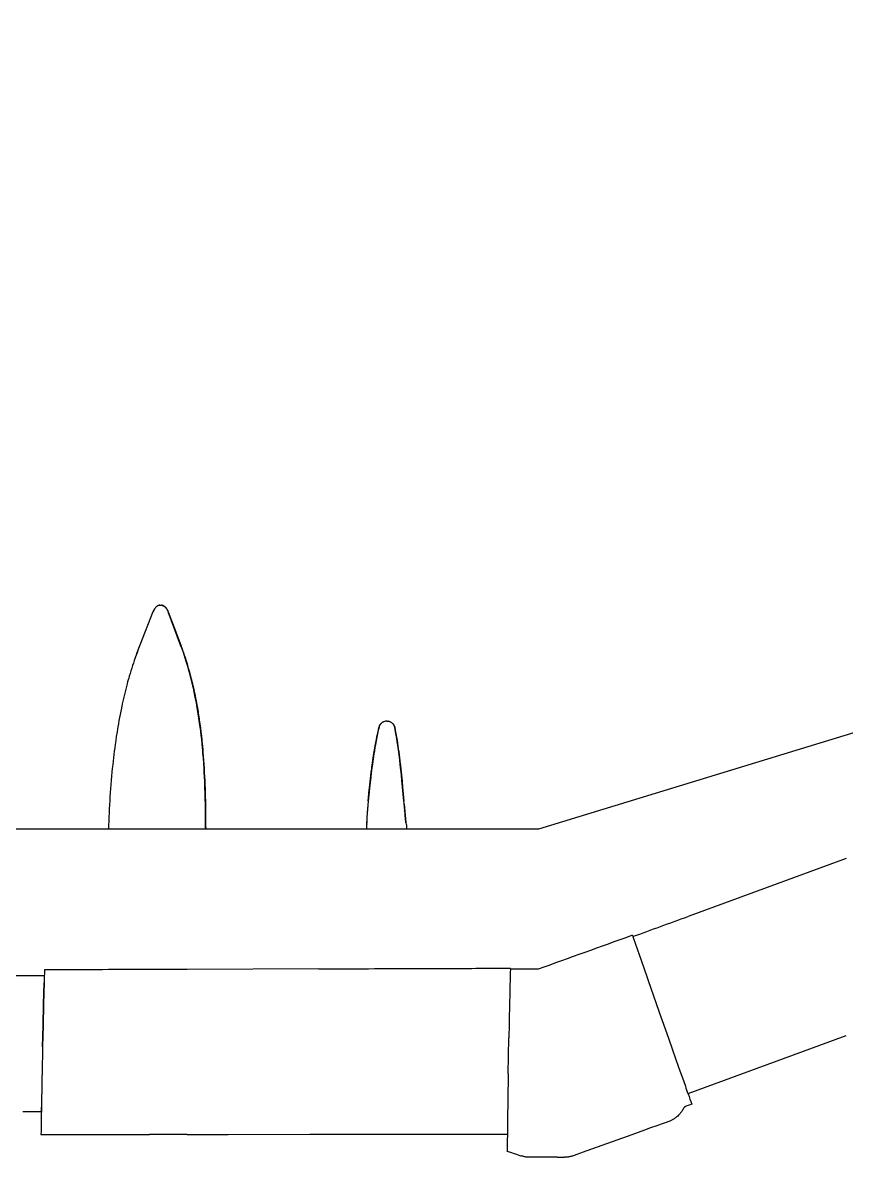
# Model space of a CAD drawing. Extents: x -62750 to 17911, y -49048 to 6133.
# Drawn here: x 4178 to 7282, y -31463 to -27186 of the extents above; entities that cross this region are included whole.
import ezdxf

# ---------------------------------------------------------------- set-up
doc = ezdxf.new("R2010")
doc.units = 0
doc.layers.get('0').update_dxf_attribs({"linetype": 'CONTINUOUS'})

msp = doc.modelspace()

# ---------------------------------------------------------------- linework, layer by layer
at = {"color": 7}
for p, q in [((4669.3, -29407.6), (4619.8, -29532.6)), ((4726.7, -29407.6), (4773.5, -29532.5)), ((4773.5, -29532.5), (4726.7, -29407.6)), ((7281.8, -30337.5), (6685.7, -30555.4)), ((4259.7, -30779.2), (3804.1, -30779.2)), ((4300.9, -30756.6), (4260.3, -30756.8)), ((4797.7, -30754.9), (4657.3, -30755.4)), ((5294.5, -30753.1), (4797.7, -30754.9)), ((6022.5, -30753.1), (6121.8, -30753.1)), ((4178.4, -31290.7), (4248.6, -31290.7)), ((4247.1, -31377.4), (4300.9, -31377.4)), ((4300.9, -31377.4), (4656.6, -31377)), ((5260.6, -31376.5), (5294.6, -31376.5)), ((6474.1, -31378.2), (6286.7, -31445.6))]:
    msp.add_line(p, q, dxfattribs=at)
at = {"color": 7, "ltscale": 0.002674}
msp.add_line((4694.7, -29382.5), (4694.6, -29382.5), dxfattribs=at)
at = {"color": 7, "ltscale": 0.004749}
msp.add_line((4694.9, -29382.5), (4694.7, -29382.5), dxfattribs=at)
at = {"color": 7, "ltscale": 0.004175}
msp.add_line((4694.9, -29382.5), (4694.7, -29382.5), dxfattribs=at)
at = {"color": 7, "ltscale": 0.000292969}
msp.add_line((4694.8, -29382.5), (4694.8, -29382.5), dxfattribs=at)
at = {"color": 7, "ltscale": 0.001147}
for p, q in [((4694.9, -29382.5), (4695, -29382.5)), ((4695, -29382.5), (4694.9, -29382.5))]:
    msp.add_line(p, q, dxfattribs=at)
at = {"color": 7, "ltscale": 0.000732422}
msp.add_line((4694.9, -29382.5), (4694.9, -29382.5), dxfattribs=at)
at = {"color": 7, "ltscale": 0.173242}
msp.add_line((4694.9, -29382.5), (4701.9, -29382.5), dxfattribs=at)
at = {"color": 7, "ltscale": 0.003626}
msp.add_line((4694.9, -29382.5), (4695, -29382.5), dxfattribs=at)
at = {"color": 7, "ltscale": 0.002308}
msp.add_line((4695.1, -29382.5), (4695, -29382.5), dxfattribs=at)
at = {"color": 7, "ltscale": 0.005054}
msp.add_line((4701.8, -29382.5), (4702, -29382.5), dxfattribs=at)
at = {"color": 7, "ltscale": 0.00065918}
msp.add_line((4702, -29382.5), (4702, -29382.5), dxfattribs=at)
at = {"color": 7, "ltscale": 0.006055}
for p, q in [((4727, -29407.6), (4726.7, -29407.6)), ((4726.7, -29407.6), (4727, -29407.6))]:
    msp.add_line(p, q, dxfattribs=at)
at = {"color": 7, "ltscale": 0.003564}
for p, q in [((4773.5, -29532.5), (4773.7, -29532.5)), ((4773.7, -29532.5), (4773.5, -29532.5))]:
    msp.add_line(p, q, dxfattribs=at)
at = {"color": 7, "ltscale": 0.003577}
msp.add_line((4773.5, -29532.5), (4773.7, -29532.5), dxfattribs=at)
at = {"color": 7, "ltscale": 0.000893118}
msp.add_line((5550.3, -29821.2), (5550.3, -29821.2), dxfattribs=at)
at = {"color": 7, "ltscale": 0.012582}
msp.add_line((5559.1, -29885.7), (5559.2, -29886.2), dxfattribs=at)
at = {"color": 7, "ltscale": 0.000293223}
msp.add_line((5614.5, -30156.7), (5614.5, -30156.7), dxfattribs=at)
at = {"color": 7, "ltscale": 0.029568}
msp.add_line((5473.5, -30222.1), (5473.4, -30223.3), dxfattribs=at)
at = {"color": 7, "ltscale": 0.002787}
msp.add_line((5474.2, -30211), (5474.2, -30210.9), dxfattribs=at)
at = {"color": 7, "ltscale": 0.002786}
msp.add_line((5474.2, -30211), (5474.2, -30210.9), dxfattribs=at)
at = {"color": 7, "ltscale": 0.061301}
msp.add_line((5622.9, -30204.4), (5623.3, -30206.8), dxfattribs=at)
at = {"color": 7, "ltscale": 0.000148505}
msp.add_line((5623.3, -30206.8), (5623.3, -30206.8), dxfattribs=at)
at = {"color": 7, "ltscale": 0.065909}
msp.add_line((6473.5, -30626.3), (6475.9, -30625.4), dxfattribs=at)
at = {"color": 7, "ltscale": 0.15393}
msp.add_line((6475.9, -30625.4), (6477.9, -30631.2), dxfattribs=at)
at = {"color": 7, "ltscale": 0.161182}
msp.add_line((6016.1, -30753.1), (6022.5, -30753.1), dxfattribs=at)
at = {"color": 7, "ltscale": 0.012567}
msp.add_line((6685.2, -31223), (6685.7, -31222.8), dxfattribs=at)
at = {"color": 7, "ltscale": 0.035281}
msp.add_line((6685.2, -31223), (6685.7, -31224.3), dxfattribs=at)
at = {"color": 7, "ltscale": 0.367149}
msp.add_line((6699.5, -31263.2), (6685.7, -31268.2), dxfattribs=at)
at = {"color": 7, "ltscale": 0.40114}
msp.add_line((4248.6, -31290.7), (4248.9, -31274.7), dxfattribs=at)
at = {"color": 7, "ltscale": 0.042178}
msp.add_line((6668.5, -31278.6), (6667.7, -31280), dxfattribs=at)
at = {"color": 7, "ltscale": 0.207845}
msp.add_line((6685.7, -31268.2), (6677.8, -31271), dxfattribs=at)
at = {"color": 7, "ltscale": 0.246341}
msp.add_line((6612.7, -31328.2), (6603.5, -31331.7), dxfattribs=at)
at = {"color": 7, "ltscale": 0.36204}
msp.add_line((6017.6, -31445.5), (6003.8, -31441.2), dxfattribs=at)
at = {"color": 7, "ltscale": 0.353998}
msp.add_line((6031.2, -31449.7), (6017.6, -31445.5), dxfattribs=at)
at = {"color": 7, "ltscale": 0.354022}
msp.add_line((6044.7, -31454), (6031.2, -31449.7), dxfattribs=at)
at = {"color": 7, "ltscale": 0.2938}
msp.add_line((6121.8, -31463.2), (6110, -31463.2), dxfattribs=at)
at = {"color": 7, "ltscale": 0.040201}
msp.add_line((6221.9, -31463.2), (6220.3, -31463.3), dxfattribs=at)
at = {"color": 7}
for points in [[(16056, -27186.4), (15268.8, -27427.4), (14480.1, -27668.9), (13689.2, -27911), (11969.3, -28437.1), (11040.5, -28721.3), (10103.6, -29008.2), (9166.3, -29295.3), (8295.4, -29561.9), (7424.2, -29828.5), (6121.8, -30226.6)], [(4694.6, -29382.5), (4693.6, -29382.6), (4692.5, -29382.7), (4691.3, -29382.9), (4690.2, -29383.2), (4689.1, -29383.6), (4688, -29384.1), (4687, -29384.6), (4686, -29385.1), (4685, -29385.7), (4684.1, -29386.4), (4683.2, -29387.1), (4682.3, -29387.9), (4681.4, -29388.7), (4680.6, -29389.5), (4679, -29391.2), (4677.5, -29393.1), (4676.1, -29395), (4674.8, -29396.9), (4673.5, -29398.9), (4672.4, -29401), (4671.3, -29403.2), (4670.3, -29405.4), (4669.3, -29407.6)], [(4669.4, -29407.6), (4670.4, -29405.3), (4671.4, -29403.1), (4672.5, -29400.9), (4673.7, -29398.8), (4675, -29396.7), (4676.4, -29394.7), (4677.4, -29393.2), (4678.6, -29391.8)], [(4678.6, -29391.8), (4677.3, -29393.3), (4676.1, -29395), (4675, -29396.7), (4674.2, -29397.9), (4673.4, -29399.3), (4672.1, -29401.7), (4670.9, -29404.2), (4670.2, -29405.9), (4669.4, -29407.6)], [(4726.7, -29407.6), (4725.9, -29405.5), (4725, -29403.4), (4724, -29401.4), (4722.7, -29398.9), (4721.3, -29396.5), (4720.5, -29395.3), (4719.7, -29394.1), (4718.4, -29392.4), (4717, -29390.7), (4715.6, -29389.1), (4714, -29387.7), (4712.8, -29386.6), (4711.4, -29385.7), (4710.1, -29384.8), (4708.6, -29384), (4707.3, -29383.5), (4706, -29383.1), (4704.7, -29382.8), (4703.4, -29382.6), (4701.9, -29382.5)], [(4702.4, -29382.5), (4703.9, -29382.7), (4705.5, -29382.9), (4706.9, -29383.4), (4708.2, -29383.9), (4709.4, -29384.4), (4710.5, -29385.1), (4711.8, -29385.9), (4713, -29386.8), (4714.1, -29387.8), (4715.6, -29389.2), (4717.1, -29390.8), (4718.4, -29392.4), (4719.6, -29394), (4720.5, -29395.4), (4721.4, -29396.7), (4722.3, -29398.2), (4723.2, -29399.8), (4724, -29401.4), (4724.8, -29403.1), (4725.6, -29404.8), (4726.7, -29407.6)], [(4702.7, -29382.6), (4703.6, -29382.6), (4704.8, -29382.8), (4705.9, -29383.1), (4706.8, -29383.3), (4707.8, -29383.7), (4708.7, -29384.1), (4709.6, -29384.5), (4710.5, -29385), (4711.4, -29385.6), (4712.2, -29386.2), (4713, -29386.8), (4713.8, -29387.4), (4715.4, -29388.8), (4716.8, -29390.3), (4718.2, -29391.9), (4719.5, -29393.6), (4720.7, -29395.3), (4721.8, -29397), (4722.9, -29398.8), (4723.9, -29400.7), (4724.8, -29402.6), (4725.7, -29404.6), (4726.6, -29406.6), (4727, -29407.6)], [(4727, -29407.6), (4736.5, -29433.1), (4755.1, -29482.8), (4773.7, -29532.5)], [(4619.9, -29532.6), (4616.1, -29542.1), (4612.4, -29551.8), (4608.9, -29561.4), (4605.3, -29571.1), (4601.9, -29580.8), (4598.6, -29590.5), (4595.3, -29600.2), (4592.1, -29610), (4589, -29619.8), (4585.9, -29629.6), (4582.9, -29639.4), (4580, -29649.3), (4577.9, -29656.6), (4575.8, -29664), (4573.7, -29671.5), (4571.7, -29679), (4567.8, -29693.9), (4564, -29708.8), (4560.4, -29723.7), (4556.9, -29738.7), (4553.5, -29754.2), (4550.2, -29769.7), (4547.7, -29781.6), (4545.3, -29793.6), (4543, -29805.5), (4540.9, -29817.3), (4538.8, -29829), (4536.8, -29840.8), (4535.2, -29849.9), (4533.8, -29859.1), (4530.9, -29877.3), (4528.8, -29892), (4526.7, -29906.7), (4525, -29919.4), (4523.3, -29932.1), (4521.7, -29944.8), (4520.2, -29957.6), (4518.8, -29970.3), (4517.4, -29983.1), (4515.9, -29997.4), (4514.5, -30011.6), (4513, -30027.1), (4511.6, -30042.6), (4510.4, -30057.9), (4509.2, -30073.2), (4508.1, -30088.5), (4507, -30103.9), (4506.1, -30119.2), (4505.2, -30134.5), (4504.4, -30149.8), (4503.6, -30165.2), (4502.9, -30180.5), (4502.3, -30195.8), (4501.7, -30211.2), (4501.2, -30226.5)], [(4619.8, -29532.6), (4619.8, -29532.6), (4619.8, -29532.6), (4619.8, -29532.6), (4619.9, -29532.6)], [(4773.5, -29532.5), (4777.8, -29544.2), (4782, -29556), (4786.1, -29567.8), (4790, -29579.7), (4793.9, -29591.6), (4797.5, -29603.6), (4801.1, -29615.6), (4804.6, -29627.7), (4807.9, -29639.8), (4811.2, -29652), (4814.3, -29664.2), (4817.3, -29676.5), (4820.2, -29688.8), (4822.5, -29699), (4824.7, -29709.3), (4826.9, -29719.6), (4828.5, -29727.2), (4830, -29734.9), (4831.5, -29742.7), (4833, -29750.5), (4835.7, -29765.5), (4838.2, -29780.5), (4840.7, -29795.6), (4843, -29810.7), (4845.1, -29825.8), (4847.2, -29840.9), (4848.7, -29853), (4850.2, -29865.1), (4851.6, -29877.2), (4852.5, -29886.3), (4853.5, -29895.4), (4855.3, -29913.7), (4856.5, -29926.9), (4857.6, -29940.3), (4858.7, -29953.6), (4859.4, -29963.6), (4860.1, -29973.6), (4861.4, -29993.5), (4862.6, -30013.6), (4863.6, -30033.6), (4864.1, -30044.9), (4864.6, -30056.2), (4865.4, -30078.9), (4866.1, -30101.5), (4866.6, -30124.2), (4867, -30146.9), (4867.4, -30173.5), (4867.6, -30200.1), (4867.7, -30226.6)], [(4867.7, -30226.6), (4867.6, -30198.7), (4867.4, -30170.7), (4867.2, -30156.3), (4867, -30141.9), (4866.7, -30128.3), (4866.4, -30114.7), (4865.8, -30091.5), (4865, -30068.2), (4864.6, -30056.6), (4864.1, -30045), (4863.4, -30029.5), (4862.6, -30014), (4861.7, -29998.6), (4860.5, -29978.9), (4859.1, -29959.2), (4858.4, -29949.3), (4857.6, -29939.4), (4856.7, -29929.7), (4855.9, -29920), (4854.4, -29904.3), (4852.8, -29888.6), (4851.1, -29872.9), (4849.2, -29857.3), (4847.3, -29841.6), (4845, -29825), (4842.6, -29808.4), (4841.4, -29800.1), (4840.1, -29791.9), (4838.7, -29783.6), (4837.4, -29775.3), (4835.1, -29762.1), (4832.7, -29748.9), (4830.1, -29735.7), (4827.5, -29722.6), (4824.8, -29709.4), (4821.6, -29694.9), (4819.9, -29687.6), (4818.2, -29680.4), (4815.9, -29670.7), (4813.5, -29661.1), (4811, -29651.4), (4807.9, -29639.9), (4804.8, -29628.4), (4801.5, -29616.9), (4798.1, -29605.5), (4794.6, -29594.1), (4790.7, -29581.7), (4786.6, -29569.3), (4782.4, -29557), (4778, -29544.7), (4773.5, -29532.5)], [(4773.7, -29532.5), (4777.2, -29542.1), (4780.6, -29551.6), (4784, -29561.2), (4787.3, -29570.9), (4790.5, -29580.6), (4793.6, -29590.3), (4796.6, -29600), (4799.6, -29609.8), (4802.4, -29619.6), (4805.2, -29629.5), (4807.9, -29639.3), (4810.6, -29649.2), (4813.1, -29659.1), (4815.6, -29669), (4818, -29679), (4820.4, -29688.9), (4822.6, -29698.9), (4824.8, -29708.9), (4826.4, -29716.4), (4827.9, -29723.9), (4830.9, -29738.9), (4833.8, -29754), (4836.4, -29769.1), (4839, -29784.2), (4841.4, -29799.3), (4843.7, -29814.4), (4845.8, -29829.5), (4847.8, -29844.7), (4849.7, -29859.9), (4851.5, -29875.1), (4853.1, -29890.3), (4854.7, -29905.5), (4856.1, -29920.7), (4857.4, -29935.9), (4858.7, -29951.2), (4859.8, -29966.4), (4860.9, -29981.7), (4861.8, -29997), (4862.7, -30012.3), (4863.5, -30027.6), (4864.2, -30042.9), (4864.8, -30058.2), (4865.4, -30073.5), (4865.9, -30088.8), (4866.3, -30104.2), (4866.7, -30119.5), (4867, -30134.8), (4867.2, -30150.2), (4867.5, -30165.5), (4867.6, -30180.8), (4867.7, -30196.1), (4867.8, -30211.3), (4867.9, -30226.6)], [(5479.9, -30121), (5482.4, -30096), (5483.7, -30083.3), (5485.1, -30070.6), (5486.4, -30058.8), (5487.7, -30047.1), (5489.9, -30029.1), (5492.1, -30011.4), (5494.4, -29993.9), (5496.7, -29976.7), (5499.3, -29959), (5502, -29941.7), (5503.3, -29933.1), (5504.7, -29924.7), (5506.9, -29912.2), (5509.1, -29899.9), (5511.3, -29887.9), (5513.7, -29876.1), (5516.1, -29864), (5518.7, -29852.3), (5521.3, -29840.9)], [(5521.3, -29840.9), (5519.8, -29847.2), (5518.4, -29853.6), (5515.6, -29866.6), (5512.9, -29879.9), (5510.3, -29893.4), (5507.8, -29907.2), (5505.7, -29918.9), (5503.7, -29930.8), (5501.8, -29942.8), (5500.4, -29951.9), (5499, -29961.2), (5496.3, -29979.9), (5494, -29996.7), (5491.8, -30013.8), (5489.6, -30031.2), (5487.5, -30048.8), (5486.2, -30060.6), (5484.9, -30072.5), (5482.3, -30096.6), (5479.9, -30121)], [(5479.9, -30121), (5481.3, -30106.5), (5482.8, -30092.1), (5484.2, -30078.1), (5485.8, -30064.3), (5487.3, -30050.7), (5488.9, -30037.4), (5490.4, -30024.4), (5492, -30011.6), (5493.7, -29999.1), (5495.3, -29986.9), (5497, -29974.9), (5498.7, -29963.1), (5500.4, -29951.6), (5502.2, -29940.4), (5503.9, -29929.4), (5505.8, -29918.7), (5507.6, -29908.2), (5509.4, -29897.9), (5511.3, -29887.9), (5513.3, -29878), (5515.2, -29868.4), (5517.2, -29859.1), (5519.2, -29849.9), (5521.3, -29840.9)], [(5551, -29819.5), (5548.7, -29819.5), (5546.9, -29819.6), (5545.1, -29819.9), (5543.2, -29820.2), (5541.5, -29820.6), (5539.7, -29821.2), (5537.9, -29821.8), (5536.2, -29822.6), (5534.5, -29823.4), (5532.8, -29824.4), (5531.2, -29825.6), (5529.6, -29826.8), (5528.6, -29827.8), (5527.3, -29829.1), (5526.4, -29830.2), (5525.6, -29831.3), (5524.8, -29832.5), (5524, -29833.8), (5523.3, -29835.2), (5522.6, -29836.8), (5522.2, -29837.8), (5521.9, -29838.8), (5521.6, -29839.8), (5521.3, -29840.9)], [(5522.4, -29837.4), (5523, -29835.7), (5523.8, -29834.2), (5524.8, -29832.5), (5525.9, -29830.9), (5527.1, -29829.4), (5528.5, -29827.9)], [(5551, -29819.5), (5553, -29819.6), (5554.7, -29819.7)], [(5580, -29841.9), (5579.7, -29840.5), (5579.3, -29839.1), (5578.9, -29837.8), (5578.1, -29835.9), (5577.3, -29834.3), (5576.4, -29832.7), (5575.4, -29831.3), (5574.3, -29829.9), (5573.2, -29828.7), (5572, -29827.5), (5570.7, -29826.3), (5569.1, -29825.2), (5567.3, -29824), (5565.4, -29823), (5563.4, -29822.1), (5561.4, -29821.3), (5559.3, -29820.7), (5557.3, -29820.2), (5555.6, -29819.9), (5554.7, -29819.7)], [(5572.3, -29827.8), (5573.7, -29829.2), (5574.4, -29830), (5575, -29830.8), (5575.6, -29831.6), (5576.2, -29832.5), (5577.1, -29833.9), (5577.8, -29835.3), (5578.5, -29836.9), (5579.1, -29838.5), (5579.6, -29840.1), (5580, -29841.9)], [(5614.1, -30120.6), (5612, -30094.3), (5609.8, -30068.5), (5608.6, -30055.7), (5607.4, -30043), (5605.5, -30022.9), (5603.4, -30003.2), (5601.3, -29983.8), (5599.1, -29964.7), (5596.7, -29946), (5595.5, -29936.7), (5594.2, -29927.4), (5593, -29918.6), (5591.8, -29910), (5589.8, -29896.9), (5587.7, -29884.2), (5585.6, -29871.8), (5583.5, -29859.6), (5581.8, -29850.7), (5580, -29841.9)], [(5580, -29841.9), (5581.2, -29848), (5582.4, -29854.2), (5584.7, -29866.7), (5586.9, -29879.3), (5589, -29892.2), (5591.1, -29905.3), (5592.3, -29913.6), (5593.5, -29921.9), (5595.8, -29938.7), (5598, -29955.8), (5599.7, -29970.4), (5601.5, -29985.3), (5603.1, -30000.2), (5604.3, -30011.5), (5605.5, -30022.9), (5607.7, -30045.9), (5609.9, -30069.1), (5611.9, -30092.6), (5613, -30106.6), (5614.1, -30120.6)], [(5580, -29841.9), (5581.9, -29851.4), (5583.7, -29861.1), (5585.5, -29871), (5587.2, -29881.1), (5588.9, -29891.4), (5590.5, -29901.9), (5592.1, -29912.6), (5593.7, -29923.4), (5595.2, -29934.5), (5596.7, -29945.7), (5598.1, -29957.1), (5599.5, -29968.7), (5600.9, -29980.5), (5602.3, -29992.4), (5603.6, -30004.5), (5604.9, -30016.8), (5606.1, -30029.2), (5607.3, -30041.8), (5608.5, -30054.5), (5609.7, -30067.4), (5610.9, -30080.5), (5613.1, -30107), (5614.1, -30120.6)], [(5479.9, -30121), (5478.6, -30136.4), (5477.5, -30151.7), (5476.4, -30167), (5475.5, -30182.3), (5474.9, -30192.6), (5474.4, -30202.8), (5473.4, -30223.3)], [(5479.9, -30121), (5478.6, -30136.3), (5477.5, -30151.7), (5476.4, -30167), (5475.5, -30182.3), (5474.9, -30192.6), (5474.4, -30202.8), (5473.4, -30223.4)], [(5479.9, -30121), (5478.7, -30135.3), (5477.6, -30149.7), (5476.6, -30164), (5475.4, -30183.1), (5474.5, -30201.2), (5474.3, -30205)], [(5622.9, -30204.3), (5622.7, -30202.8), (5622.6, -30202.2), (5622.6, -30202.2), (5622.6, -30202.2), (5622.6, -30202.2), (5622.7, -30202.4), (5622.7, -30202.4), (5622.7, -30202.4), (5622.6, -30202.2), (5622.5, -30200.7), (5622.2, -30198.1), (5621.3, -30189.1), (5617.8, -30154.9), (5615.2, -30130.3), (5614.1, -30120.6)], [(5615.4, -30132.6), (5616.9, -30146.3), (5619.7, -30173.6), (5622.4, -30201)], [(5615.4, -30132.6), (5617, -30147.1), (5618.4, -30161.2), (5621.2, -30188.4), (5622.5, -30201.4)], [(6121.8, -30226.6), (5086.1, -30226.6), (3503.4, -30226.5), (2431.4, -30226.6), (1763.7, -30226.8)], [(5623.3, -30206.8), (5624.1, -30212.8), (5625, -30219.6), (5625.8, -30226.6)], [(4253.4, -31047.4), (4255.2, -30966.7), (4257, -30886.1), (4259, -30805.7)], [(4259, -30805.7), (4257, -30886.1), (4255.2, -30966.7), (4253.4, -31047.4)], [(6588.3, -30948.2), (6611.4, -31014), (6626.8, -31057.8), (6649.9, -31123.2), (6665.5, -31167.2)], [(6685.7, -31222.8), (7083.1, -31077.1), (7281.9, -31004.3)], [(6007.9, -31148.9), (6009, -31080.8), (6010.2, -31012.7)], [(6662.9, -31288.4), (6661.8, -31290.1), (6660.6, -31291.8), (6658.8, -31294.2), (6657.4, -31296), (6655.5, -31298.3), (6654.1, -31300), (6652, -31302.2), (6649.4, -31305), (6646.7, -31307.6), (6643.8, -31310.1), (6641, -31312.5), (6638.5, -31314.4), (6636, -31316.2), (6633.4, -31317.9), (6630.6, -31319.7), (6627.7, -31321.4), (6625.9, -31322.4), (6624.1, -31323.3), (6621.3, -31324.7), (6619.1, -31325.7), (6616.7, -31326.7), (6612.7, -31328.2)], [(6665.3, -31284.5), (6663.7, -31287.1), (6662.9, -31288.4)], [(6667.7, -31280), (6666.1, -31283), (6665.3, -31284.5)], [(6669.4, -31277.1), (6669.1, -31277.6), (6668.5, -31278.6)], [(6677.8, -31271), (6676.6, -31271.5), (6675.4, -31272), (6674.5, -31272.5), (6673.8, -31272.9), (6673.2, -31273.3), (6672.3, -31273.9), (6671.5, -31274.7), (6670.7, -31275.4), (6669.9, -31276.5), (6669.4, -31277.1)], [(6567.9, -31344.4), (6544.4, -31352.8), (6521, -31361.3)], [(6588.3, -31337.1), (6574.7, -31341.9), (6567.9, -31344.4)], [(6603.5, -31331.7), (6595.9, -31334.4), (6588.3, -31337.1)], [(4797.7, -31376.9), (4952.5, -31376.7), (5260.6, -31376.5)], [(5294.6, -31376.5), (5543.3, -31376.3), (5667.2, -31376.3)], [(5667.2, -31376.3), (5780.1, -31376.3), (6004.6, -31376.3)], [(6521, -31361.3), (6497.6, -31369.7), (6474.1, -31378.2)], [(6062.9, -31459.6), (6061.3, -31459.2), (6058.2, -31458.2)], [(6088.5, -31463.3), (6085.2, -31463.2), (6082.9, -31463), (6080, -31462.8), (6077.7, -31462.6), (6075.5, -31462.3), (6072.6, -31461.8), (6069.7, -31461.3), (6067.2, -31460.7), (6065, -31460.2), (6062.9, -31459.6)], [(6099.3, -31463.3), (6092.1, -31463.3), (6088.5, -31463.3)], [(6110, -31463.2), (6104.6, -31463.3), (6099.3, -31463.3)], [(6192.1, -31463.3), (6167.3, -31463.2), (6142.5, -31463.2)], [(6226.2, -31463.1), (6224.8, -31463.2), (6221.9, -31463.2)], [(6256, -31456.7), (6252.3, -31458), (6249.8, -31458.8), (6247.2, -31459.6), (6245.3, -31460.1), (6242.3, -31460.8), (6239.3, -31461.4), (6235.8, -31462.1), (6233.7, -31462.4), (6229.9, -31462.8), (6226.2, -31463.1)], [(6286.7, -31445.6), (6280.6, -31447.8), (6266.6, -31452.9), (6256, -31456.7)]]:
    msp.add_lwpolyline(points, dxfattribs=at)
for centre, radius, start, end in [((4694.8, -29398.5), 16, 89.8118, 96.3003), ((5783.3, -29993), 1251.1, 158.405, 160.8588), ((5937, -30247), 464.2, 174.9099, 177.4794), ((-634325.4, 1724515.8), 1868467.2, 290.0571144, 290.0638967), ((-1526931.8, 4222821), 4521409.9, 289.8199429, 289.824683), ((62500.8, -11295.2), 59265.8, 199.04192, 199.129374), ((1587.4, 1088984.5), 1119743.7, 270.2087554, 270.2206672), ((1007.1, 1239827.9), 1270588.2, 270.2206399, 270.2258787), ((71826.5, -8056.7), 69137.8, 199.132366, 199.234218), ((60593.1, -32231.7), 56352.1, 178.50023, 178.54994), ((59702.2, -32208.9), 55461, 178.52285, 178.55017), ((19604, -4207132.5), 4176403.9, 90.2050516, 90.209942), ((-3074.3, 2391756.8), 2422524.2, 270.1979364, 270.2067473), ((42590, -31701.3), 36586.2, 178.51478, 178.7026), ((77505.4, -6082.2), 75150.3, 199.229204, 199.322395), ((43212.3, -31721.4), 37208.8, 178.69346, 178.90868), ((75331.4, -32565.2), 71094.3, 178.776691, 178.959863), ((75331.4, -32565.2), 71094.3, 178.776691, 178.959863), ((72956, -32220.4), 66956.7, 179.083066, 179.277644), ((114778.2, 7089.7), 114682, 199.486907, 199.516441), ((111654.3, 5977.2), 111365.9, 199.514624, 199.53588), ((81269.8, -32673.3), 77033.6, 178.959631, 179.036074), ((5515.3, -888262.1), 856885.6, 90.0479846, 90.0574171), ((79165.7, -32303.4), 73166.9, 179.27397, 179.300785), ((79501.8, -32307.8), 73503.1, 179.30058, 179.324486), ((6959.3, -28540.3), 3053.9, 252.573, 252.8387), ((6142.6, -39289.1), 7825.9, 90.00088, 90.15258), ((6210.7, -14082.7), 17380.6, 269.93858, 270.03172)]:
    msp.add_arc(centre, radius, start, end, dxfattribs=at)
for centre, major_axis, ratio, start_param, end_param in [((5575.9, -29868.1), (49.9, -37.3), 0.641576, 3.045106, 3.325569), ((5511.6, -29874.9), (64.5, 42.5), 0.577446, 6.177684, 6.417949)]:
    msp.add_ellipse(centre, major_axis=major_axis, ratio=ratio, start_param=start_param, end_param=end_param, dxfattribs=at)

doc.saveas('drawing.dxf')
